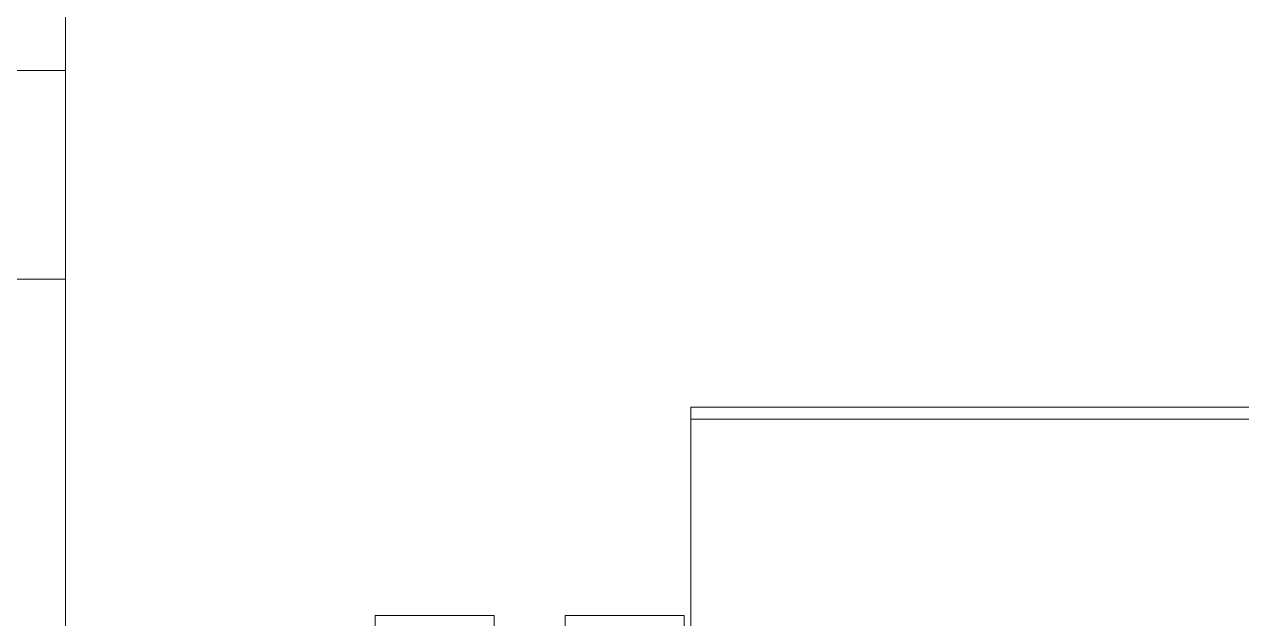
# Model space of a CAD drawing. Header units: millimetres. Extents: x -191664 to 191490, y -197311 to 10263.
# Drawn here: x 1393.1 to 1597.5, y -29157 to -29057.3 of the extents above; entities that cross this region are included whole.
import ezdxf

# ---------------------------------------------------------------- set-up
doc = ezdxf.new("R2010")
doc.units = ezdxf.units.MM
doc.layers.add('frontal_secador', color=7, linetype='Continuous', lineweight=0)

msp = doc.modelspace()

# ---------------------------------------------------------------- linework, layer by layer
at = {"layer": 'frontal_secador', "color": 251, "true_color": 0x536a64}
for p, q in [((1400, -29100), (1400, -29000)), ((1340, -29100), (1400, -29100)), ((1400, -31350), (1400, -29100))]:
    msp.add_line(p, q, dxfattribs=at)
at = {"layer": 'frontal_secador', "color": 254, "true_color": 0xd8e0dc}
for p in [(1375, -29065), (1400, -31335)]:
    msp.add_line(p, (1400, -29065), dxfattribs=at)
at = {"layer": 'frontal_secador', "color": 253, "true_color": 0x9fadb2}
msp.add_line((1400, -30650), (1400, -29065), dxfattribs=at)
at = {"layer": 'frontal_secador', "color": 55, "true_color": 0xb9a24b}
for p, q in [((1505, -29121.5), (1632, -29121.5)), ((1505, -29123.5), (1505, -29121.5)), ((1505, -29123.5), (1632, -29123.5)), ((1505, -29623.5), (1505, -29123.5))]:
    msp.add_line(p, q, dxfattribs=at)
at = {"layer": 'frontal_secador', "color": 8, "true_color": 0x657a85}
for p, q in [((1452, -29157.44), (1452, -29156.45)), ((1452, -29156.45), (1472, -29156.45)), ((1452, -29172.32), (1452, -29156.45)), ((1452, -29156.45), (1452, -29157.56)), ((1472, -29156.45), (1472, -29157.44)), ((1472, -29156.45), (1472, -29172.32)), ((1472, -29157.56), (1472, -29156.45)), ((1483.88, -29157.44), (1483.88, -29156.45)), ((1483.88, -29156.45), (1503.88, -29156.45)), ((1483.88, -29172.32), (1483.88, -29156.45)), ((1483.88, -29156.45), (1483.88, -29157.56)), ((1503.88, -29156.45), (1503.88, -29157.44)), ((1503.88, -29156.45), (1503.88, -29172.32)), ((1503.88, -29157.56), (1503.88, -29156.45))]:
    msp.add_line(p, q, dxfattribs=at)

doc.saveas('drawing.dxf')
